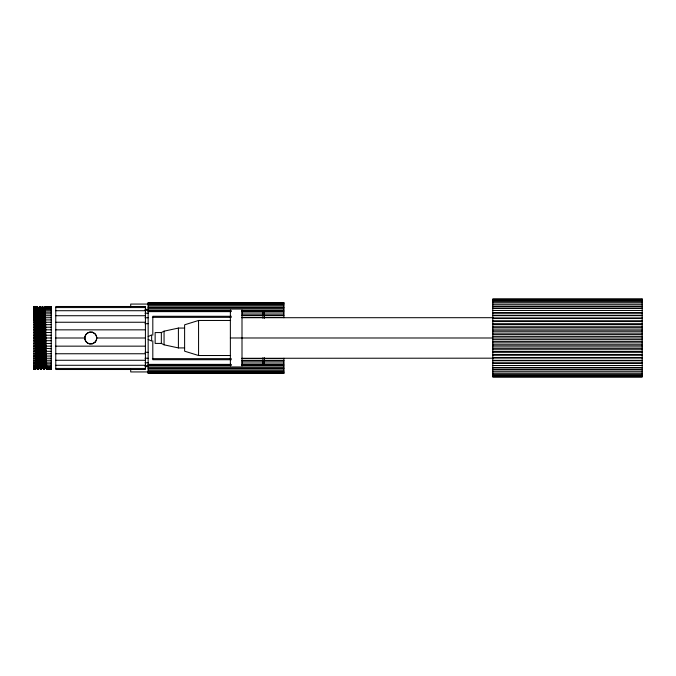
<?xml version="1.0" encoding="UTF-8"?>
<svg xmlns="http://www.w3.org/2000/svg" width="676" height="676" viewBox="0 0 676 676"><rect width="100%" height="100%" fill="white"/><g stroke="black" fill="none" stroke-linecap="round" stroke-linejoin="round"><path stroke-width="1.01" d="M35.566 368.428L35.549 369.51L33.8 369.468L33.8 306.49L36.977 306.49L37.873 308.045L39.309 367.955L38.414 369.51L37.205 367.955L35.777 308.045L36.673 306.49L38.101 369.51L37.188 366.941L36.419 366.941L35.524 368.428L33.8 368.395M51.249 307.563L45.3 307.572L44.405 309.059L43.636 309.059L42.74 307.572L41.54 309.059L40.771 309.059L39.563 307.572L38.667 309.059L37.898 309.059L36.977 306.49L38.414 369.51L38.076 368.428M39.512 307.572L39.85 306.49L40.746 308.045L42.182 367.955L41.287 369.51L40.078 367.955L38.642 308.045L39.538 306.49L40.974 369.51L40.07 367.507M42.419 306.972L41.523 308.493L40.737 308.493L39.85 306.49L41.287 369.51L42.165 367.507L42.96 367.507L44.151 369.51L45.064 367.507M40.737 308.493L41.515 308.045L42.951 367.955L43.847 369.51L42.411 306.49L41.506 308.493L42.411 306.49L43.619 308.045L45.047 367.955L45.816 367.955L46.712 369.51L51.249 369.35M45.275 306.49L44.396 308.493L43.602 308.493L42.706 306.972L42.723 306.49L44.151 369.51L45.038 367.507L45.833 367.507L46.712 369.51L45.275 306.49L44.371 308.493M45.588 306.49L45.267 306.972L51.249 306.972M36.453 367.507L35.549 369.51L34.113 306.49L35.008 308.045L36.436 367.955L37.222 367.507L36.428 367.507L35.558 369.028M38.633 308.493L37.873 308.045L38.659 308.493L39.859 306.972M39.318 367.507L40.078 367.955L39.301 367.507L38.093 369.028L37.222 367.507M42.191 367.507L42.182 367.955L42.96 367.507M43.602 308.493L44.379 308.045L45.816 367.955L45.833 367.507M42.411 306.617L41.515 308.155L40.746 308.155L39.85 306.617L38.642 308.155L37.873 308.155L36.977 306.617L35.777 308.155L35.008 308.155L33.8 306.608M51.249 369.468L51.249 306.49L45.284 306.617L44.379 308.155L43.61 308.155L42.402 306.617M35.549 369.383L36.436 367.845L37.214 367.845L38.414 369.383L39.309 367.845L40.078 367.845L40.974 369.383L42.174 367.845L42.951 367.845L43.839 369.383L45.047 367.845L45.824 367.845L46.712 369.383M38.414 369.383L39.309 367.845M38.388 368.428L39.284 366.941L40.053 366.941L40.949 368.428L42.157 366.941L42.926 366.941L43.822 368.428L45.022 366.941L45.791 366.941L46.686 368.428L51.249 368.395M86.621 333.716L89.224 332.229L92.325 332.229M94.927 342.284L92.325 343.771L89.224 343.771M184.616 347.92L178.405 347.92L164.057 344.819L161.344 343.425L155.142 343.425L155.134 332.567L161.344 332.567L164.057 331.172L178.405 328.071L184.607 328.063M148.154 336.606L151.644 334.899L151.652 341.093L148.162 339.394M230.626 320.458L198.567 320.466L184.607 324.81L184.616 351.182L198.575 355.517L230.634 355.517M51.249 366.519L46.644 366.544L45.748 365.15L44.979 365.15L43.779 366.544L42.884 365.15L42.115 365.15L40.906 366.544L40.011 365.15L39.242 365.15L38.033 366.544L37.138 365.15L36.377 365.15L35.482 366.544L33.8 366.519M51.249 367.567L46.669 367.6L45.774 366.155L45.005 366.155L43.796 367.6L42.909 366.155L42.14 366.155L40.932 367.6L40.036 366.155L39.267 366.155L38.059 367.6L37.163 366.155L36.394 366.155L35.498 367.6L33.8 367.567M46.703 369.028L51.249 368.995M51.249 356.041L46.407 356.066L44.743 355.187L43.534 356.066L41.878 355.187L40.67 356.066L39.005 355.187L37.797 356.066L36.132 355.187L35.236 356.066L33.8 356.041M51.249 358.221L46.458 358.246L44.793 357.258L43.585 358.246L41.92 357.258L40.721 358.246L39.056 357.258L37.848 358.246L36.183 357.258L35.287 358.246L33.8 358.221M51.249 360.249L46.5 360.266L44.836 359.184L43.636 360.266L41.971 359.184L40.763 360.266L39.098 359.184L37.898 360.266L36.234 359.184L35.338 360.266L33.8 360.249M51.249 362.099L46.543 362.125L45.647 360.95L44.878 360.95L43.678 362.125L42.782 360.95L42.013 360.95L40.805 362.125L39.909 360.95L39.14 360.95L37.941 362.125L37.045 360.95L36.276 360.95L35.38 362.125L33.8 362.099M51.249 363.772L46.585 363.798L45.689 362.539L44.92 362.539L43.712 363.798L42.816 362.539L42.047 362.539L40.847 363.798L39.952 362.539L39.183 362.539L37.974 363.798L37.079 362.539L36.31 362.539L35.414 363.798L33.8 363.772M51.249 365.251L46.619 365.277L45.723 363.95L44.954 363.95L43.746 365.277L42.85 363.95L42.081 363.95L40.881 365.277L39.985 363.95L39.216 363.95L38.008 365.277L37.112 363.95L36.343 363.95L35.448 365.277L33.8 365.251M51.249 317.737L45.537 317.754L44.641 318.742L42.977 317.754L40.999 318.742L39.8 317.754L38.904 318.742L37.239 317.754L35.262 318.742L33.8 317.737M51.249 319.917L45.588 319.934L44.692 320.813L43.027 319.934L41.819 320.813L40.154 319.934L38.177 320.813L36.977 319.934L35.313 320.813L33.8 319.917M51.249 322.232L45.638 322.258L44.743 323.018L43.078 322.258L41.87 323.018L40.205 322.258L38.236 323.018L37.028 322.258L35.363 323.018L33.8 322.232M51.249 324.674L45.689 324.691L44.793 325.333L43.137 324.691L41.16 325.333L39.952 324.691L39.056 325.333L37.391 324.691L35.422 325.333L33.8 324.674M51.249 327.209L45.748 327.226L44.853 327.75L43.188 327.226L38.346 327.75L37.138 327.226L35.482 327.75L33.8 327.209M51.249 329.829L33.8 329.829M51.249 332.516L33.8 332.516M51.249 335.237L33.8 335.237M51.249 337.983L33.8 337.983M51.249 340.721L33.8 340.721M51.249 343.45L33.8 343.45M51.249 346.129L33.8 346.129M51.249 348.748L44.574 348.25L43.374 348.774L41.709 348.25L40.501 348.774L38.836 348.25L37.636 348.774L35.972 348.25L33.8 348.748M51.249 351.292L46.298 351.309L44.633 350.667L43.433 351.309L41.768 350.667L40.56 351.309L38.895 350.667L37.687 351.309L36.022 350.667L33.8 351.292M51.249 353.725L46.357 353.742L44.692 352.982L43.484 353.742L41.819 352.982L40.619 353.742L38.955 352.982L37.746 353.742L36.081 352.982L35.186 353.742L33.8 353.725M51.249 308.391L45.326 308.4L44.43 309.845L43.661 309.845L42.453 308.4L41.557 309.845L40.788 309.845L39.892 308.4L38.684 309.845L37.915 309.845L37.019 308.4L35.82 309.845L35.051 309.845L33.8 308.391M51.249 309.439L45.343 309.456L44.447 310.85L43.678 310.85L42.478 309.456L41.582 310.85L40.813 310.85L39.918 309.456L38.709 310.85L37.941 310.85L37.045 309.456L35.845 310.85L35.076 310.85L33.8 309.439M51.249 310.715L45.377 310.723L44.481 312.05L43.712 312.05L42.816 310.723L41.608 312.05L40.839 312.05L39.639 310.723L38.743 312.05L37.974 312.05L37.079 310.723L35.87 312.05L35.101 312.05L33.8 310.715M51.249 312.185L45.41 312.202L44.515 313.461L43.746 313.461L42.85 312.202L40.873 313.461L39.673 312.202L38.777 313.461L38.008 313.461L37.112 312.202L35.135 313.461L33.8 312.185M51.249 313.858L45.444 313.875L44.548 315.05L43.779 315.05L42.884 313.875L41.684 315.05L40.915 315.05L40.019 313.875L38.042 315.05L36.834 313.875L35.938 315.05L35.177 315.05L33.8 313.858M51.249 315.717L45.486 315.734L44.591 316.816L42.926 315.734L41.726 316.816L40.061 315.734L38.084 316.816L36.876 315.734L35.22 316.816L33.8 315.717M492.779 299.214L642.2 299.214M492.779 299.654L642.2 299.654M492.779 300.389L642.2 300.389M492.779 301.411L642.2 301.411M148.154 302.772L283.886 302.772M492.779 302.713L642.2 302.713M148.154 303.169L283.886 303.169M148.154 303.837L283.886 303.837M148.154 304.065L130.705 304.065L130.705 306.811M492.779 304.285L642.2 304.285M148.154 304.766L283.886 304.766M148.154 305.949L283.886 305.949M492.779 306.11L642.2 306.11M492.779 306.498L642.2 306.498M148.154 307.369L283.886 307.369M37.003 307.572L35.803 309.059L35.034 309.059L33.8 307.563M55.77 307.563L145.416 307.563M148.154 307.901L283.886 307.901M35.008 308.045L35.777 308.045M492.779 308.171L642.2 308.171M492.779 308.366L642.2 308.366M148.154 309.033L283.886 309.033M145.027 309.38L148.154 309.38M145.027 310.36L148.154 310.36M492.779 310.47L642.2 310.461M55.77 310.715L145.416 310.715M148.154 310.909L231.276 310.909M241.797 310.909L283.886 310.909M148.154 311.078L231.276 311.078M241.797 311.078L283.886 311.078M148.154 311.628L230.803 311.628M492.779 312.76L642.2 312.76M492.779 312.971L642.2 312.971M241.797 312.98L283.886 312.996M145.027 313.216L148.154 313.216M241.797 315.075L283.886 315.075M241.797 315.269L283.886 315.269M492.779 315.261L642.2 315.261M55.77 315.726L145.416 315.726M492.779 315.667L642.2 315.667M231.378 316.284L152.81 316.284L152.81 335.186M152.37 317.34L231.276 317.34M241.797 317.34L283.886 317.34M145.027 317.762L148.154 317.762M241.797 317.712L493.379 317.695M492.779 317.931L642.2 317.931M492.779 318.531L642.2 318.531M492.779 320.754L642.2 320.754M492.779 321.548L642.2 321.548M55.77 322.249L145.416 322.249M145.027 323.694L148.154 323.694M492.779 323.703L642.2 323.703M492.779 324.683L642.2 324.683M492.779 326.77L642.2 326.77M492.779 327.919L642.2 327.919M55.77 329.846L145.416 329.846M492.779 329.913L642.2 329.913M492.779 331.24L642.2 331.24M492.779 333.124L642.2 333.124M492.779 334.603L642.2 334.603M492.779 336.369L642.2 336.369M55.77 338L84.796 338M86.545 333.783A6.059 5.999 0 0 0 86.545 342.225L87.787 343.18A5.974 5.974 0 0 0 96.752 338L145.416 338M230.372 337.983L642.2 338M492.779 339.631L642.2 339.631M492.779 341.397L642.2 341.397M492.779 342.876L642.2 342.876M492.779 344.76L642.2 344.76M55.77 346.154L145.416 346.154M492.779 346.087L642.2 346.087M492.779 348.081L642.2 348.081M492.779 349.23L642.2 349.23M492.779 351.317L642.2 351.317M145.027 352.306L148.154 352.306M492.779 352.297L642.2 352.297M55.77 353.751L145.416 353.751M492.779 354.452L642.2 354.452M492.779 355.246L642.2 355.246M492.779 357.469L642.2 357.469M492.779 358.069L642.2 358.069M145.027 358.238L148.154 358.238M241.797 358.288L493.387 358.179M152.37 358.66L231.276 358.66M241.797 358.66L283.886 358.66M231.378 359.716L152.81 359.716L152.81 340.814M55.77 360.274L145.416 360.274M492.779 360.333L642.2 360.333M241.797 360.73L283.886 360.73M492.779 360.739L642.2 360.739M241.797 360.925L283.886 360.925M145.027 362.784L148.154 362.784M241.797 363.004L283.886 363.02M492.779 363.029L642.2 363.029M492.779 363.24L642.2 363.24M148.154 364.372L230.803 364.372M148.154 364.922L231.276 364.922M241.797 364.922L283.886 364.922M148.154 365.091L231.276 365.091M241.797 365.091L283.886 365.091M55.77 365.285L145.416 365.285M145.027 365.64L148.154 365.64M492.779 365.53L642.2 365.539M145.027 366.62L148.154 366.62M148.154 366.967L283.886 366.967M492.779 367.634L642.2 367.634M492.779 367.829L642.2 367.829M148.154 368.099L283.886 368.099M55.77 368.437L145.416 368.437M148.154 368.631L283.886 368.631M492.779 369.502L642.2 369.502M492.779 369.89L642.2 369.89M148.154 370.051L283.886 370.051M148.154 371.234L283.886 371.234M492.779 371.715L642.2 371.715M148.154 371.935L130.705 371.935L130.705 369.189M148.154 372.163L283.886 372.163M148.154 372.831L283.886 372.831M148.154 373.228L283.886 373.228M492.779 373.287L642.2 373.287M492.779 374.589L642.2 374.589M492.779 375.611L642.2 375.611M492.779 376.346L642.2 376.346M492.779 376.785L642.2 376.785M33.8 306.972L35.017 308.493L35.786 308.493L36.994 306.972L37.89 308.493M33.8 368.995L35.532 369.028M33.8 369.35L35.541 369.383M89.139 343.738L87.787 343.18A5.974 5.974 0 0 1 87.787 332.82A5.974 5.974 0 0 1 96.752 338M92.409 332.262L95.003 333.775A6.059 5.999 0 0 1 95.003 342.225M37.205 367.845L38.101 369.383M283.886 317.762L283.886 302.637L148.154 302.637L148.154 373.363L283.886 373.363L283.886 358.238M264.493 311.628L264.493 318.303M264.493 357.697L264.493 364.372M262.947 311.628L262.947 318.303M262.947 357.697L262.947 364.372M242 309.988L242.008 365.978M230.364 309.988L230.372 365.986M198.567 320.466L198.575 355.517M178.405 328.071L178.405 347.92M164.057 331.172L164.057 344.819M161.344 332.567L161.344 343.425M203.222 372.637L202.445 373.363L203.222 372.67M203.222 372.535L202.445 373.228L203.222 372.569M642.2 299.062L492.779 299.062L492.779 376.938L642.2 376.938L642.2 299.062M145.416 306.49L55.77 306.49L55.77 369.51L145.416 369.51L145.416 306.49M203.222 303.431L202.445 302.772L203.222 303.465M203.222 303.33L202.445 302.637L203.222 303.363"/></g></svg>
